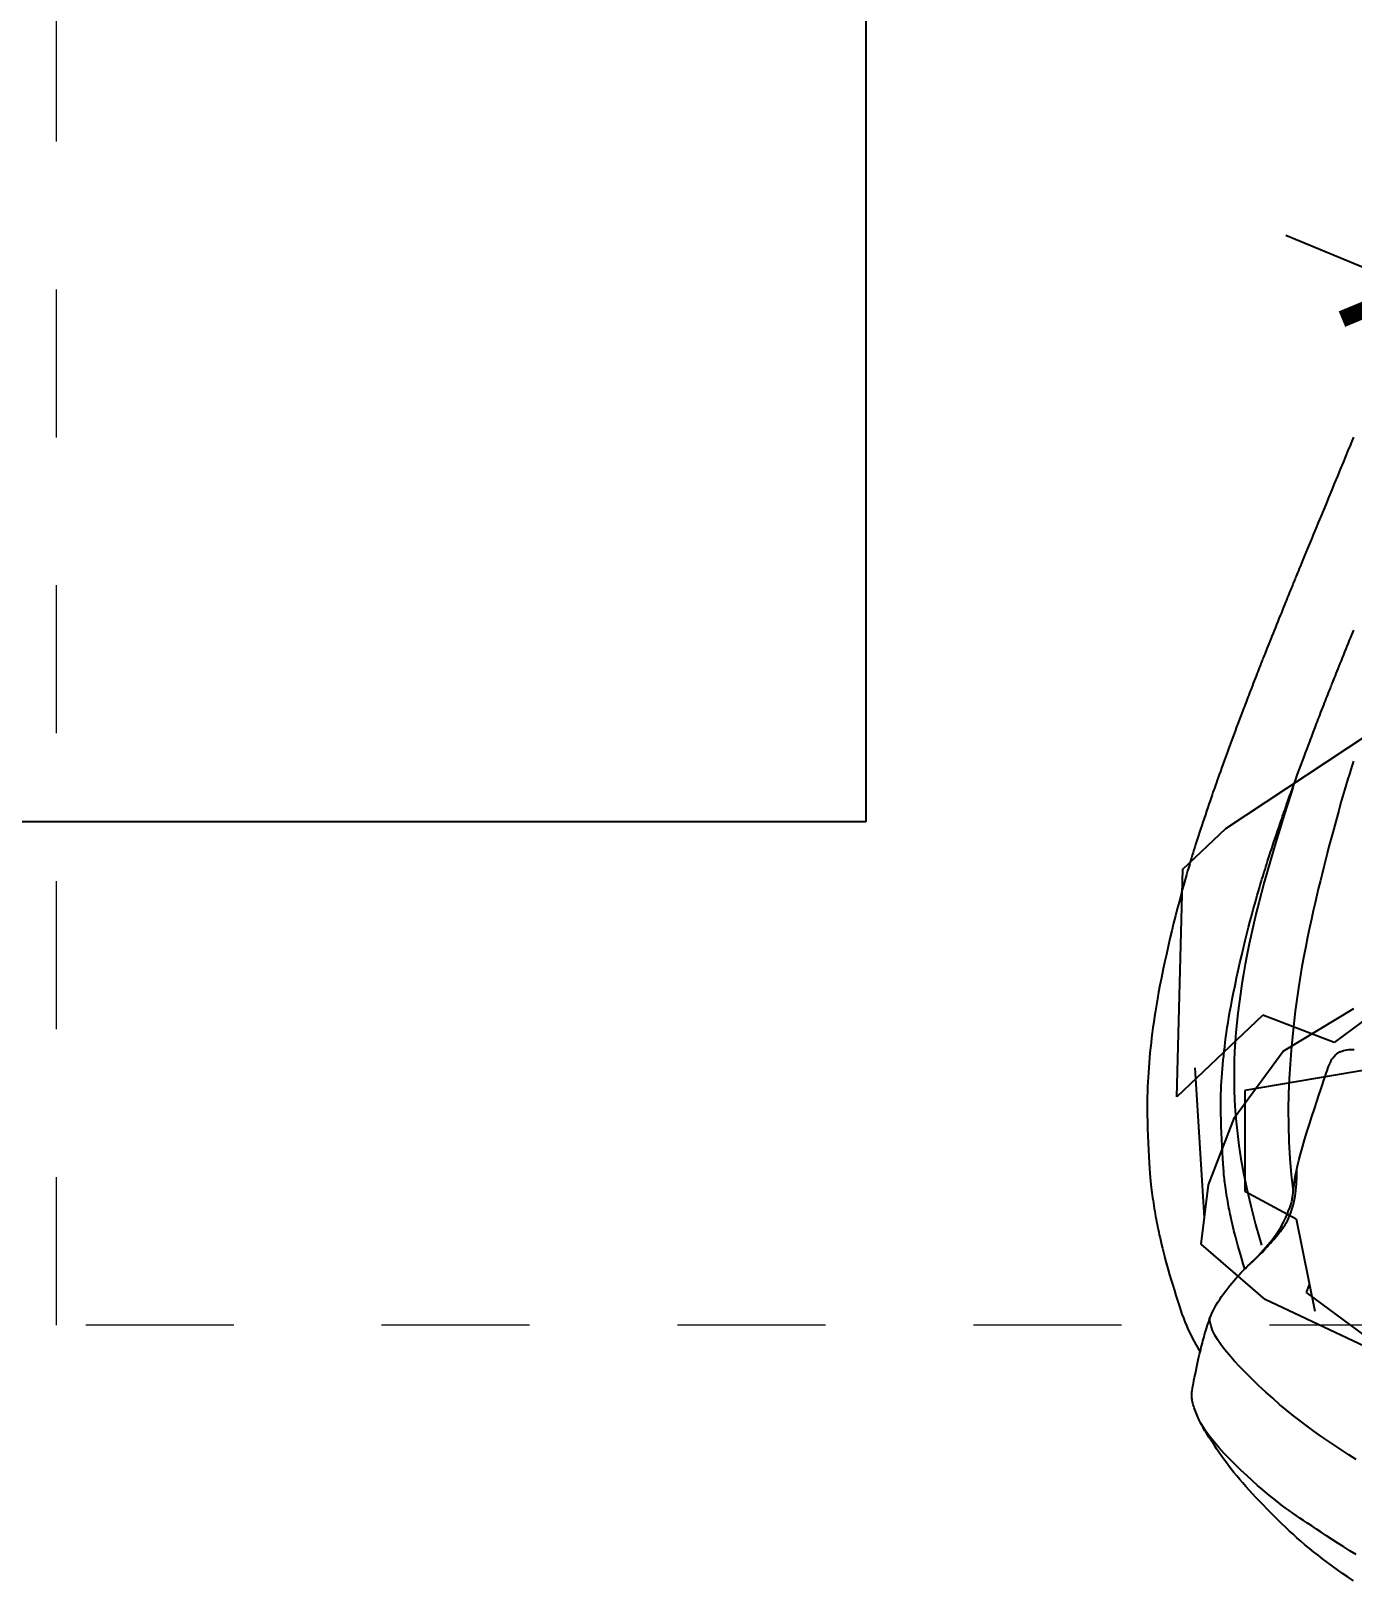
# Model space of a CAD drawing. Header units: millimetres. Extents: x -18512 to 101824, y -95768 to 52898.
# Drawn here: x 22954 to 23663, y -54191 to -53360 of the extents above; entities that cross this region are included whole.
import ezdxf

# ---------------------------------------------------------------- set-up
doc = ezdxf.new("R2010")
doc.units = ezdxf.units.MM
doc.header["$LTSCALE"] = 25
doc.header["$PDMODE"] = 3
doc.linetypes.add('Dash', pattern=[6.35, 3.175, -3.175])
doc.layers.get('0').update_dxf_attribs({"color": 254, "lineweight": 0})
doc.layers.get('Defpoints').update_dxf_attribs({"lineweight": 0})
for name, color, linetype in [('721T_Furniture', 1, 'Continuous'), ('WD-FURNITURE', 1, 'Continuous'), ('WD-PEOPLE', 8, 'Continuous')]:
    doc.layers.add(name, color=color, linetype=linetype)
doc.layers.add('hatch', color=252, linetype='Continuous', lineweight=0)
doc.layers.add('I-WALL', color=2, linetype='Continuous', lineweight=9)
doc.styles.add('FW_Calibri', font='calibri.ttf')
doc.dimstyles.new('1-50', dxfattribs={"dimscale": 50, "dimtxt": 2, "dimasz": 1.2, "dimexe": 1.25, "dimexo": 0.625, "dimtad": 1, "dimdec": 0, "dimtxsty": 'FW_Calibri', "dimblk": 'ARCHTICK', "dimcen": 2.5, "dimdle": 1.5, "dimadec": 0, "dimazin": 0, "dimtfac": 1, "dimtdec": 0, "dimtmove": 0, "dimatfit": 3, "dimfxl": 6, "dimfxlon": 1, "dimarcsym": 0})

# ---------------------------------------------------------------- blocks, each defined once
blk = doc.blocks.new('Reception Armchair')
for points in [[(19612.96, 17949.09), (19616.32, 17948.37), (19619.62, 17947.63), (19622.84, 17946.89), (19625.98, 17946.13), (19629.05, 17945.36), (19632.03, 17944.59), (19634.94, 17943.8), (19637.78, 17942.99), (19640.55, 17942.16), (19643.24, 17941.32), (19645.87, 17940.46), (19648.45, 17939.58), (19650.98, 17938.68), (19653.47, 17937.75), (19655.95, 17936.81), (19658.41, 17935.84), (19660.88, 17934.85), (19663.35, 17933.83), (19665.85, 17932.79), (19668.35, 17931.73), (19670.86, 17930.65), (19673.34, 17929.56), (19675.8, 17928.46), (19678.22, 17927.36), (19680.58, 17926.25), (19682.88, 17925.15), (19685.09, 17924.05), (19687.24, 17922.96), (19689.32, 17921.87), (19691.34, 17920.78), (19693.31, 17919.68), (19695.23, 17918.57), (19697.12, 17917.45), (19698.97, 17916.33), (19700.8, 17915.18), (19702.59, 17914.04), (19704.32, 17912.91), (19705.98, 17911.81), (19707.54, 17910.75), (19709, 17909.75), (19710.33, 17908.82), (19711.51, 17907.98), (19712.54, 17907.23), (19713.43, 17906.58), (19714.21, 17905.98), (19714.9, 17905.44), (19715.53, 17904.94), (19716.12, 17904.44), (19716.7, 17903.95), (19717.28, 17903.43), (19717.9, 17902.89), (19718.54, 17902.31), (19719.2, 17901.71), (19719.87, 17901.08), (19720.54, 17900.44), (19721.19, 17899.78), (19721.83, 17899.12), (19722.45, 17898.46), (19723.03, 17897.8), (19723.57, 17897.15), (19724.08, 17896.5), (19724.55, 17895.88), (19724.98, 17895.26), (19725.37, 17894.67), (19725.73, 17894.11), (19726.05, 17893.57), (19726.32, 17893.06), (19726.57, 17892.54), (19726.8, 17892), (19727.01, 17891.39), (19727.23, 17890.68), (19727.44, 17889.85), (19727.68, 17888.86), (19727.93, 17887.67), (19728.22, 17886.28), (19728.53, 17884.71), (19728.86, 17883.01), (19729.2, 17881.22), (19729.54, 17879.39), (19729.87, 17877.56), (19730.2, 17875.78), (19730.49, 17874.11), (19730.76, 17872.56), (19731.01, 17871.13), (19731.22, 17869.81), (19731.42, 17868.57), (19731.6, 17867.4), (19731.76, 17866.28), (19731.91, 17865.19), (19732.05, 17864.1), (19732.19, 17863.02), (19732.31, 17861.92), (19732.43, 17860.81), (19732.55, 17859.69), (19732.65, 17858.56), (19732.75, 17857.41), (19732.85, 17856.26), (19732.94, 17855.08), (19733.02, 17853.89), (19733.09, 17852.67), (19733.14, 17851.42), (19733.16, 17850.13), (19733.14, 17848.78), (19733.08, 17847.38), (19732.95, 17845.9), (19732.77, 17844.34), (19732.52, 17842.71), (19732.2, 17841.01), (19731.84, 17839.26), (19731.43, 17837.51), (19730.99, 17835.75), (19730.53, 17834.04), (19730.05, 17832.37), (19729.58, 17830.78), (19729.11, 17829.3), (19728.65, 17827.9), (19728.2, 17826.6), (19727.76, 17825.37), (19727.32, 17824.22), (19726.89, 17823.13), (19726.47, 17822.1), (19726.05, 17821.12), (19725.64, 17820.18), (19725.23, 17819.27), (19724.82, 17818.38), (19724.41, 17817.49), (19723.99, 17816.58), (19723.57, 17815.65), (19723.13, 17814.68), (19722.68, 17813.65), (19722.22, 17812.55), (19721.74, 17811.4), (19721.26, 17810.21), (19720.78, 17808.99), (19720.3, 17807.76), (19719.84, 17806.52), (19719.39, 17805.3), (19718.96, 17804.1), (19718.55, 17802.94), (19718.17, 17801.81), (19717.82, 17800.72), (19717.48, 17799.65), (19717.17, 17798.61), (19716.87, 17797.59), (19716.59, 17796.59), (19716.32, 17795.59), (19716.07, 17794.61), (19715.84, 17793.6), (19715.64, 17792.56), (19715.47, 17791.44), (19715.34, 17790.23), (19715.27, 17788.89), (19715.25, 17787.41), (19715.3, 17785.75), (19715.42, 17783.9), (19715.65, 17781.82), (19716.02, 17779.49), (19716.56, 17776.89), (19717.31, 17774.01), (19718.29, 17770.8), (19719.55, 17767.26), (19721.1, 17763.36)], [(19616.86, 17935.96), (19620.6, 17935.36), (19624.28, 17934.73), (19627.87, 17934.09), (19631.35, 17933.44), (19634.7, 17932.8), (19637.89, 17932.17), (19640.9, 17931.58), (19643.69, 17931.03), (19646.27, 17930.53), (19648.67, 17930.06), (19650.94, 17929.61), (19653.14, 17929.16), (19655.33, 17928.68), (19657.57, 17928.17), (19659.9, 17927.6), (19662.38, 17926.95), (19665.07, 17926.22), (19667.94, 17925.39), (19670.99, 17924.46), (19674.2, 17923.44), (19677.56, 17922.33), (19681.05, 17921.11), (19684.65, 17919.81), (19688.35, 17918.4), (19692.12, 17916.9), (19695.93, 17915.3), (19699.73, 17913.61), (19703.47, 17911.83), (19707.1, 17909.95), (19710.58, 17907.99), (19713.85, 17905.93), (19716.88, 17903.79)], [(19635.49, 17890.62), (19639.91, 17889.82), (19644.27, 17888.99), (19648.58, 17888.14), (19652.85, 17887.25), (19657.09, 17886.32), (19661.33, 17885.34), (19665.57, 17884.3), (19669.84, 17883.19), (19674.14, 17881.99), (19678.51, 17880.7), (19682.94, 17879.3), (19687.45, 17877.79), (19692, 17876.18), (19696.52, 17874.49), (19700.96, 17872.75), (19705.26, 17870.98), (19709.37, 17869.19), (19713.23, 17867.41), (19716.78, 17865.67), (19719.99, 17863.97), (19722.84, 17862.3), (19725.35, 17860.64), (19727.55, 17858.98), (19729.42, 17857.28), (19731.01, 17855.54), (19732.3, 17853.74), (19733.33, 17851.84)], [(19726.22, 17821.52), (19726.31, 17821.42), (19727.98, 17819.39), (19729.62, 17817.37), (19731.22, 17815.39), (19732.73, 17813.5), (19734.13, 17811.7), (19735.45, 17809.99), (19736.69, 17808.37), (19737.84, 17806.83), (19738.91, 17805.38), (19739.92, 17804), (19740.85, 17802.7), (19741.72, 17801.47), (19742.52, 17800.33), (19743.25, 17799.28), (19743.93, 17798.3), (19744.56, 17797.36), (19745.16, 17796.45), (19745.75, 17795.55), (19746.35, 17794.62), (19746.96, 17793.66), (19747.6, 17792.64), (19748.26, 17791.59), (19748.93, 17790.51), (19749.59, 17789.42), (19750.26, 17788.33), (19750.91, 17787.24), (19751.55, 17786.17), (19752.16, 17785.15), (19752.71, 17784.21), (19753.2, 17783.37), (19753.67, 17782.54), (19754.17, 17781.62), (19754.75, 17780.52), (19755.45, 17779.17), (19756.29, 17777.5), (19757.29, 17775.48), (19758.47, 17773.07), (19759.77, 17770.35), (19761.17, 17767.41), (19762.62, 17764.31), (19764.09, 17761.15), (19765.52, 17758.01), (19766.88, 17754.96), (19768.14, 17752.11), (19769.26, 17749.48), (19770.26, 17747.07), (19771.16, 17744.81), (19771.99, 17742.68), (19772.75, 17740.64), (19773.48, 17738.64), (19774.18, 17736.63), (19774.87, 17734.59), (19775.56, 17732.51), (19776.24, 17730.4), (19776.91, 17728.26), (19777.57, 17726.1), (19778.22, 17723.9), (19778.87, 17721.66), (19779.51, 17719.38), (19780.15, 17717.05), (19780.78, 17714.68), (19781.4, 17712.27), (19782.02, 17709.78), (19782.64, 17707.2), (19783.27, 17704.48), (19783.91, 17701.61), (19784.56, 17698.55), (19785.23, 17695.28), (19785.92, 17691.78), (19786.63, 17688.08), (19787.33, 17684.24), (19788.04, 17680.31), (19788.72, 17676.34), (19789.38, 17672.39), (19790.01, 17668.5), (19790.6, 17664.74), (19791.13, 17661.12), (19791.63, 17657.65), (19792.08, 17654.34), (19792.49, 17651.21), (19792.86, 17648.26), (19793.2, 17645.5), (19793.5, 17642.96), (19793.76, 17640.63), (19794, 17638.55), (19794.2, 17636.7), (19794.37, 17635.05), (19794.53, 17633.56), (19794.66, 17632.17), (19794.79, 17630.85), (19794.91, 17629.54), (19795.03, 17628.2), (19795.15, 17626.81), (19795.27, 17625.38), (19795.4, 17623.89), (19795.52, 17622.36), (19795.65, 17620.76), (19795.78, 17619.11), (19795.91, 17617.4), (19796.04, 17615.62), (19796.17, 17613.76), (19796.3, 17611.86), (19796.43, 17609.92), (19796.56, 17608), (19796.69, 17606.1), (19796.81, 17604.28), (19796.92, 17602.53), (19797.02, 17600.88), (19797.11, 17599.38), (19797.2, 17598), (19797.27, 17596.71), (19797.34, 17595.47), (19797.41, 17594.24), (19797.48, 17592.98), (19797.55, 17591.66), (19797.62, 17590.24), (19797.69, 17588.71), (19797.77, 17587.06), (19797.85, 17585.3), (19797.94, 17583.43), (19798.02, 17581.45), (19798.11, 17579.38), (19798.2, 17577.22), (19798.29, 17574.96), (19798.38, 17572.62), (19798.46, 17570.24), (19798.55, 17567.83), (19798.63, 17565.45), (19798.71, 17563.15), (19798.78, 17560.97), (19798.85, 17558.95), (19798.91, 17557.14), (19798.96, 17555.58), (19799, 17554.23), (19799.04, 17553.04), (19799.07, 17551.99), (19799.1, 17551.03), (19799.12, 17550.11), (19799.15, 17549.17), (19799.17, 17548.2), (19799.2, 17547.11), (19799.22, 17545.95), (19799.25, 17544.72), (19799.28, 17543.45), (19799.31, 17542.15), (19799.34, 17540.82), (19799.36, 17539.5), (19799.39, 17538.19), (19799.41, 17536.91), (19799.44, 17535.66), (19799.46, 17534.44), (19799.48, 17533.27), (19799.5, 17532.15), (19799.52, 17531.09), (19799.53, 17530.09), (19799.55, 17529.16), (19799.56, 17528.31), (19799.58, 17527.51), (19799.59, 17526.76), (19799.6, 17526.01), (19799.61, 17525.26), (19799.62, 17524.47), (19799.63, 17523.62), (19799.64, 17522.69), (19799.65, 17521.66), (19799.67, 17520.54), (19799.68, 17519.33), (19799.69, 17518.04), (19799.71, 17516.68), (19799.72, 17515.25), (19799.74, 17513.76), (19799.75, 17512.21), (19799.77, 17510.62), (19799.78, 17508.99), (19799.8, 17507.34), (19799.81, 17505.68), (19799.82, 17504.04), (19799.83, 17502.42), (19799.84, 17500.84), (19799.85, 17499.31), (19799.86, 17497.85), (19799.87, 17496.46), (19799.88, 17495.14)], [(19837.89, 17403.1), (19837.9, 17405.26), (19837.9, 17407.77), (19837.91, 17410.65), (19837.91, 17413.86), (19837.92, 17417.32), (19837.92, 17421), (19837.93, 17424.81), (19837.93, 17428.7), (19837.94, 17432.61), (19837.94, 17436.48), (19837.94, 17440.26), (19837.95, 17443.92), (19837.95, 17447.46), (19837.95, 17450.85), (19837.95, 17454.1), (19837.95, 17457.17), (19837.95, 17460.07), (19837.95, 17462.78), (19837.95, 17465.29), (19837.95, 17467.61), (19837.95, 17469.73), (19837.94, 17471.67), (19837.94, 17473.44), (19837.94, 17475.03), (19837.94, 17476.46), (19837.94, 17477.73), (19837.93, 17478.86), (19837.93, 17479.85), (19837.93, 17480.74), (19837.93, 17481.52), (19837.93, 17482.23), (19837.92, 17482.89), (19837.92, 17483.51), (19837.92, 17484.11), (19837.92, 17484.71), (19837.91, 17485.31), (19837.91, 17485.94), (19837.91, 17486.6), (19837.91, 17487.3), (19837.9, 17488.05), (19837.9, 17488.86), (19837.9, 17489.74), (19837.9, 17490.7), (19837.89, 17491.74), (19837.89, 17492.85), (19837.88, 17494.05), (19837.88, 17495.31), (19837.87, 17496.65), (19837.86, 17498.06), (19837.85, 17499.54), (19837.84, 17501.08), (19837.83, 17502.68), (19837.82, 17504.31), (19837.81, 17505.97), (19837.79, 17507.64), (19837.78, 17509.3), (19837.77, 17510.95), (19837.75, 17512.56), (19837.74, 17514.12), (19837.72, 17515.62), (19837.71, 17517.07), (19837.69, 17518.44), (19837.68, 17519.75), (19837.66, 17520.97), (19837.65, 17522.1), (19837.64, 17523.14), (19837.63, 17524.09), (19837.62, 17524.95), (19837.61, 17525.77), (19837.59, 17526.55), (19837.58, 17527.31), (19837.57, 17528.09), (19837.56, 17528.9), (19837.54, 17529.77), (19837.53, 17530.71), (19837.51, 17531.72), (19837.49, 17532.8), (19837.47, 17533.93), (19837.45, 17535.12), (19837.43, 17536.35), (19837.41, 17537.62), (19837.38, 17538.93), (19837.35, 17540.26), (19837.33, 17541.61), (19837.3, 17542.95), (19837.27, 17544.27), (19837.24, 17545.56), (19837.21, 17546.81), (19837.19, 17547.99), (19837.16, 17549.1), (19837.13, 17550.13), (19837.11, 17551.11), (19837.08, 17552.08), (19837.05, 17553.09), (19837.02, 17554.18), (19836.98, 17555.4), (19836.94, 17556.78), (19836.89, 17558.37), (19836.83, 17560.19), (19836.76, 17562.22), (19836.69, 17564.42), (19836.61, 17566.75), (19836.53, 17569.15), (19836.44, 17571.59), (19836.35, 17574.03), (19836.26, 17576.43), (19836.17, 17578.74), (19836.08, 17580.96), (19835.99, 17583.08), (19835.9, 17585.11), (19835.81, 17587.03), (19835.73, 17588.84), (19835.65, 17590.54), (19835.57, 17592.12), (19835.5, 17593.59), (19835.43, 17594.97), (19835.36, 17596.29), (19835.28, 17597.6), (19835.21, 17598.91), (19835.13, 17600.27), (19835.04, 17601.7), (19834.95, 17603.24), (19834.84, 17604.91), (19834.73, 17606.7), (19834.61, 17608.58), (19834.48, 17610.51), (19834.35, 17612.49), (19834.21, 17614.47), (19834.07, 17616.43), (19833.94, 17618.36), (19833.8, 17620.21), (19833.67, 17622), (19833.53, 17623.73), (19833.4, 17625.4), (19833.27, 17627.01), (19833.14, 17628.57), (19833.01, 17630.08), (19832.88, 17631.54), (19832.76, 17632.97), (19832.63, 17634.39), (19832.49, 17635.84), (19832.34, 17637.37), (19832.17, 17639), (19831.98, 17640.78), (19831.77, 17642.74), (19831.52, 17644.92), (19831.24, 17647.35), (19830.93, 17650.02), (19830.57, 17652.93), (19830.18, 17656.05), (19829.74, 17659.38), (19829.26, 17662.9), (19828.74, 17666.59), (19828.16, 17670.45), (19827.54, 17674.45), (19826.88, 17678.55), (19826.18, 17682.71), (19825.46, 17686.88), (19824.72, 17691.02), (19823.98, 17695.08), (19823.23, 17699.01), (19822.48, 17702.78), (19821.75, 17706.33), (19821.04, 17709.7), (19820.33, 17712.88), (19819.63, 17715.92), (19818.93, 17718.82), (19818.23, 17721.61), (19817.54, 17724.32), (19816.83, 17726.95), (19816.13, 17729.54), (19815.41, 17732.08), (19814.69, 17734.59), (19813.95, 17737.06), (19813.21, 17739.5), (19812.45, 17741.91), (19811.68, 17744.29), (19810.9, 17746.65), (19810.11, 17749), (19809.29, 17751.36), (19808.42, 17753.75), (19807.5, 17756.2), (19806.52, 17758.75), (19805.45, 17761.42), (19804.28, 17764.22), (19803.01, 17767.2), (19801.62, 17770.37), (19800.15, 17773.66), (19798.62, 17777.01), (19797.07, 17780.36), (19795.54, 17783.62), (19794.06, 17786.73), (19792.67, 17789.63), (19791.4, 17792.23), (19790.28, 17794.5), (19789.29, 17796.46), (19788.41, 17798.16), (19787.62, 17799.65), (19786.89, 17800.98), (19786.21, 17802.19), (19785.55, 17803.34), (19784.88, 17804.47), (19784.19, 17805.63), (19783.48, 17806.81), (19782.76, 17808.01), (19782.02, 17809.22), (19781.28, 17810.43), (19780.54, 17811.64), (19779.8, 17812.82), (19779.07, 17813.99), (19778.34, 17815.12), (19777.62, 17816.24), (19776.9, 17817.35), (19776.15, 17818.48), (19775.37, 17819.63), (19774.56, 17820.82), (19773.69, 17822.07), (19772.76, 17823.39), (19771.77, 17824.8), (19770.7, 17826.28), (19769.55, 17827.86), (19768.32, 17829.52), (19767.01, 17831.27), (19765.62, 17833.1), (19764.13, 17835.03), (19762.55, 17837.04), (19760.89, 17839.14), (19759.15, 17841.29), (19757.38, 17843.47), (19755.58, 17845.65), (19753.81, 17847.79), (19752.06, 17849.86), (19750.39, 17851.83), (19748.8, 17853.68), (19747.32, 17855.38), (19745.88, 17856.97), (19744.44, 17858.5), (19742.91, 17860.04), (19741.23, 17861.62), (19739.34, 17863.31), (19737.16, 17865.16), (19731.19, 17870.03)], [(19725.14, 17818.95), (19722.47, 17812.6), (19720.44, 17807.05), (19718.95, 17802.22), (19717.93, 17798.06), (19717.28, 17794.51), (19716.93, 17791.49), (19716.77, 17788.96), (19716.73, 17786.83), (19716.74, 17785.06), (19716.77, 17783.59), (19716.82, 17782.39), (19716.89, 17781.4), (19716.98, 17780.6), (19717.09, 17779.92), (19717.2, 17779.34), (19717.33, 17778.8), (19717.46, 17778.28), (19717.59, 17777.73), (19717.75, 17777.15), (19717.92, 17776.51), (19718.12, 17775.79), (19718.34, 17774.97), (19718.6, 17774.03), (19718.9, 17772.95), (19719.24, 17771.71), (19719.62, 17770.27), (19720.03, 17768.61), (19720.46, 17766.69), (19720.9, 17764.48), (19721.35, 17761.96), (19721.8, 17759.07), (19722.24, 17755.81), (19722.67, 17752.15), (19723.08, 17748.18), (19723.47, 17744.01), (19723.83, 17739.75), (19724.17, 17735.51), (19724.49, 17731.39), (19724.77, 17727.51), (19725.02, 17723.97), (19725.24, 17720.85), (19725.42, 17718.15), (19725.58, 17715.82), (19725.71, 17713.83), (19725.81, 17712.13), (19725.89, 17710.7), (19725.95, 17709.5), (19726, 17708.47), (19726.02, 17707.6), (19726.04, 17706.86), (19726.03, 17706.22), (19726.01, 17705.66), (19725.98, 17705.16), (19725.92, 17704.7), (19725.85, 17704.25), (19725.76, 17703.8), (19725.64, 17703.33), (19725.5, 17702.83), (19725.33, 17702.31), (19725.12, 17701.77), (19724.86, 17701.22), (19724.55, 17700.66), (19724.18, 17700.09), (19723.74, 17699.52), (19723.23, 17698.95), (19722.66, 17698.39), (19722.02, 17697.85), (19721.32, 17697.33), (19720.57, 17696.84), (19719.78, 17696.39), (19718.94, 17695.98), (19718.06, 17695.63), (19717.15, 17695.34)], [(19797.98, 17582.44), (19797.28, 17590.3), (19796.62, 17597.54), (19796.01, 17604.25), (19795.42, 17610.53), (19794.83, 17616.47), (19794.24, 17622.14), (19793.63, 17627.65), (19792.98, 17633.07), (19792.28, 17638.5), (19791.53, 17643.92), (19790.73, 17649.33), (19789.87, 17654.72), (19788.97, 17660.08), (19788.01, 17665.4), (19787, 17670.67), (19785.94, 17675.88), (19784.82, 17681.01), (19783.65, 17686.08), (19782.42, 17691.08), (19781.14, 17696.01), (19779.8, 17700.87), (19778.4, 17705.66), (19776.94, 17710.39), (19775.42, 17715.06), (19773.83, 17719.67), (19772.16, 17724.25), (19770.39, 17728.83), (19768.49, 17733.45), (19766.45, 17738.14), (19764.25, 17742.94), (19761.86, 17747.86), (19759.26, 17752.96), (19756.43, 17758.26), (19753.28, 17763.83), (19749.73, 17769.75), (19745.69, 17776.08), (19741.07, 17782.89), (19735.79, 17790.25), (19729.74, 17798.24), (19722.85, 17806.92)], [(19774.19, 17557.72), (19774.03, 17559.95), (19773.86, 17562.26), (19773.65, 17564.72), (19773.41, 17567.37), (19773.12, 17570.27), (19772.79, 17573.46), (19772.41, 17576.88), (19772, 17580.5), (19771.55, 17584.26), (19771.09, 17588.11), (19770.61, 17591.99), (19770.11, 17595.86), (19769.62, 17599.66), (19769.13, 17603.36), (19768.64, 17606.97), (19768.14, 17610.53), (19767.62, 17614.08), (19767.09, 17617.66), (19766.54, 17621.29), (19765.96, 17625.03), (19765.34, 17628.89), (19764.69, 17632.92), (19763.98, 17637.12), (19763.22, 17641.49), (19762.41, 17646.03), (19761.52, 17650.74), (19760.57, 17655.62), (19759.53, 17660.67), (19758.41, 17665.89), (19757.19, 17671.29), (19755.87, 17676.87), (19754.43, 17682.65), (19752.85, 17688.63), (19751.11, 17694.82), (19749.22, 17701.25), (19747.14, 17707.91), (19744.88, 17714.83), (19742.4, 17721.99), (19739.71, 17729.37), (19736.78, 17736.9), (19733.61, 17744.53), (19730.19, 17752.21), (19726.51, 17759.89), (19722.55, 17767.52), (19718.3, 17775.04)]]:
    blk.add_lwpolyline(points)
blk = doc.blocks.new('A$C07DF32FA')
for p, q in [((0.57357, 0.22359), (0.50597, 0.31865)), ((0.58484, 0.19983), (0.57357, 0.22359)), ((0.55091, 0.10486), (0.58484, 0.19983)), ((0.47201, 0.18805), (0.49455, 0.15241)), ((0.43737, 0.16967), (0.52378, 0.11834)), ((0.51422, 0.14075), (0.49184, 0.16962)), ((0.49455, 0.15241), (0.52839, 0.15238)), ((0.52839, 0.15238), (0.55091, 0.10486)), ((0.52377, 0.10555), (0.51422, 0.14075)), ((0.52378, 0.11834), (0.50776, 0.07672)), ((0.52016, 0.05921), (0.54793, 0.11974)), ((0.52375, 0.07348), (0.52377, 0.10555)), ((0.50776, 0.07672), (0.4821, 0.07351)), ((0.4821, 0.07351), (0.45966, 0.03834)), ((0.51731, 0.04786), (0.52375, 0.07348)), ((0.46608, 0.04473), (0.46609, 0.04841)), ((0.40843, 0.02877), (0.46608, 0.04473)), ((0.48207, 0.0351), (0.51731, 0.04786)), ((0.41355, 0.03019), (0.48207, 0.0351))]:
    blk.add_line(p, q)
blk = doc.blocks.new('l shaped sofa')
at = {"layer": 'WD-FURNITURE'}
for p, q in [((-123465.95, -13935.41), (-123465.95, -13048.96)), ((-123004.66, -13935.41), (-123465.95, -13935.41))]:
    blk.add_line(p, q, dxfattribs=at)
blk = doc.blocks.new('_ArchTick')
at = {"color": 0, "linetype": 'ByBlock', "const_width": 0.15}
blk.add_lwpolyline([(-0.5, -0.5), (0.5, 0.5)], dxfattribs=at)
blk = doc.blocks.new('*D407')
at = {"layer": 'Defpoints', "color": 0, "transparency": 16777216}
for p in [(23667.51, -53567.57), (24363.38, -53774.4), (24334.52, -53844.03)]:
    blk.add_point(p, dxfattribs=at)
at = {"layer": 'I-WALL', "color": 0, "lineweight": -2, "transparency": 16777216}
for p, q in [((23679.48, -53538.7), (23720.3, -53440.2)), ((23627.09, -53469.22), (23887.05, -53576.97)), ((24432.67, -53803.12), (24172.7, -53695.37)), ((24346.49, -53815.16), (24387.31, -53716.66))]:
    blk.add_line(p, q, dxfattribs=at)
at = {"layer": 'I-WALL', "color": 0, "lineweight": -2, "transparency": 16777216, "xscale": 59.99999999999995, "yscale": 59.99999999999995, "zscale": 59.99999999999995}
for p, rotation in [((23696.37, -53497.94), 157.4872027580909), ((24363.38, -53774.4), 337.4872027580909)]:
    blk.add_blockref('_ArchTick', p, dxfattribs=dict(at, rotation=rotation))
at = {"layer": 'I-WALL', "color": 0, "transparency": 16777216, "insert": (24029.88, -53636.17), "char_height": 100, "attachment_point": 5, "style": 'FW_Calibri'}
blk.add_mtext('722', dxfattribs=at)

msp = doc.modelspace()

# ---------------------------------------------------------------- linework, layer by layer
at = {"layer": 'hatch', "linetype": 'Dash', "lineweight": 9}
msp.add_lwpolyline([(22967.7, -54053.86), (22967.7, -51303.86), (24967.7, -51303.86), (24967.7, -54053.86)], close=True, dxfattribs=at)

# ---------------------------------------------------------------- block references
at = {"layer": '721T_Furniture', "xscale": 1.039251153930508, "yscale": 1.039251153930508, "zscale": 1.039251153930508, "rotation": 157.6065629790071}
msp.add_blockref('Reception Armchair', (49615.45, -44709.38), dxfattribs=at)
at = {"layer": 'I-WALL', "color": 6, "xscale": 1.083934410651217, "yscale": 1.083934410651217, "zscale": 1.083934410651217, "rotation": 90.00000000000001}
msp.add_blockref('l shaped sofa', (8296.64, 80045.01), dxfattribs=at)
at = {"layer": 'WD-PEOPLE', "xscale": -1210.856992211345, "yscale": 1210.856992211345, "zscale": 1210.856992211345, "rotation": 338.8791815426159}
msp.add_blockref('A$C07DF32FA', (24145.13, -54290.24), dxfattribs=at)

# ---------------------------------------------------------------- dimensions: what is measured, and where the dimension line sits
at = {"layer": 'I-WALL', "color": 1, "true_color": 0xf40b0b}
dim = msp.add_aligned_dim(p1=(23667.51, -53567.57), p2=(24334.52, -53844.03), distance=75.37, dimstyle='1-50', dxfattribs=at)
dim.commit()
dim.dimension.update_dxf_attribs({"geometry": '*D407', "text_midpoint": (24029.88, -53636.17), "text_rotation": 270})

doc.saveas('drawing.dxf')
